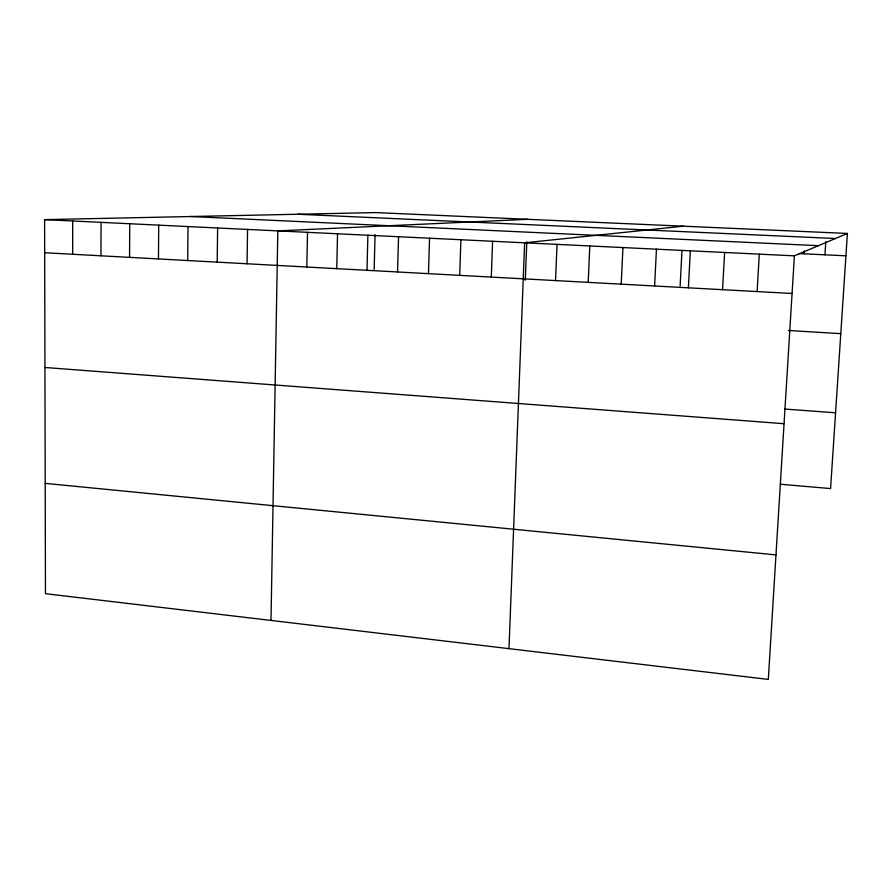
<?xml version="1.0" encoding="UTF-8"?>
<svg xmlns="http://www.w3.org/2000/svg" width="892" height="892" viewBox="0 0 892 892"><rect width="100%" height="100%" fill="white"/><g stroke="black" fill="none" stroke-linecap="round" stroke-linejoin="round"><path stroke-width="1.34" d="M72.676 254.265L72.676 220.993M100.963 255.803L101.052 222.364M129.563 257.364L129.73 223.747M158.464 258.936L158.709 225.141M187.677 260.531L188.011 226.557M217.202 262.148L217.626 227.984M247.051 263.776L247.563 229.434M271.001 620.431L277.825 230.894L527.651 219.309M306.826 267.031L307.528 232.333M336.752 268.659L337.544 233.782M366.991 270.309L367.883 235.243M374.161 269.395L375.064 234.663M397.564 271.971L398.546 236.726M428.472 273.666L429.554 238.22M459.714 275.36L460.896 239.736M491.302 277.089L492.585 241.264M508.986 648.651L524.63 242.814L683.239 226.189M525.299 280.244L526.782 241.866M555.538 280.59L557.032 244.375M588.196 282.363L589.802 245.958M621.211 284.169L622.939 247.563M654.616 285.986L656.445 249.18M680.128 286.009L681.967 250.697M688.39 287.826L690.341 250.819M722.553 289.688L724.627 252.469M757.118 291.572L759.304 254.153M847.4 233.448L794.393 255.837L768.313 679.414L45.459 593.682L44.6 219.633L375.632 212.586L847.4 233.448L830.575 488.571L780.266 484.233M804.127 253.807L804.305 251.031M824.955 254.811L825.802 241.699M297.839 214.247L835.425 238.51M190.665 216.522L818.455 245.679M798.619 253.551L845.928 255.814M44.6 219.633L794.393 255.837M44.678 252.737L792.074 293.479M788.361 330.475L840.788 333.653M784.893 409.06L835.57 412.784M44.934 367.482L784.057 423.711M45.202 483.375L775.984 554.902"/></g></svg>
